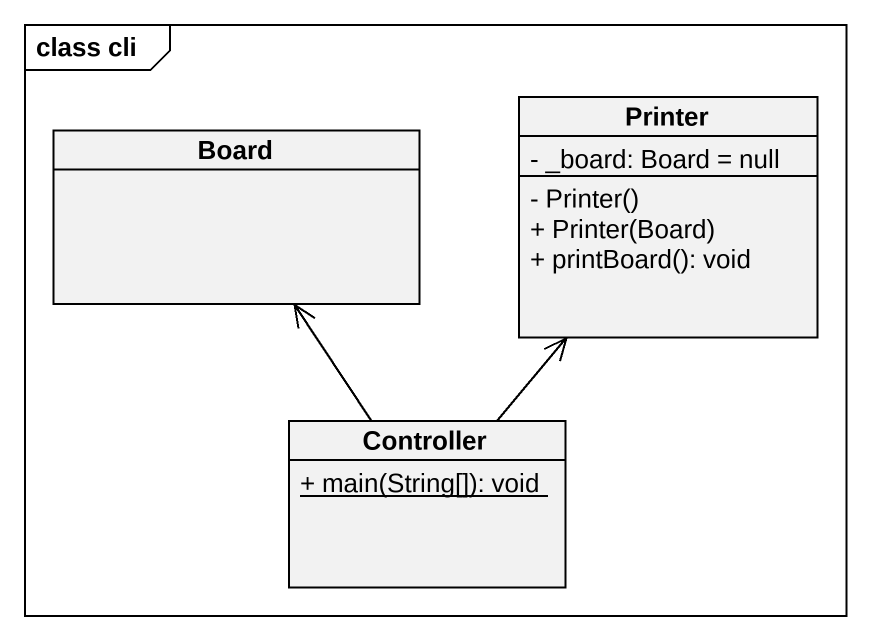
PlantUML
@startuml
mainframe class cli
hide circle
hide empty members
skinparam classAttributeIconSize 0
class Board
class Printer {
  - _board: Board = null
  - Printer()
  + Printer(Board)
  + printBoard(): void
}
class Controller {
  {static} + main(String[]): void
}
Controller -up-> Board
Controller -up-> Printer
@enduml
